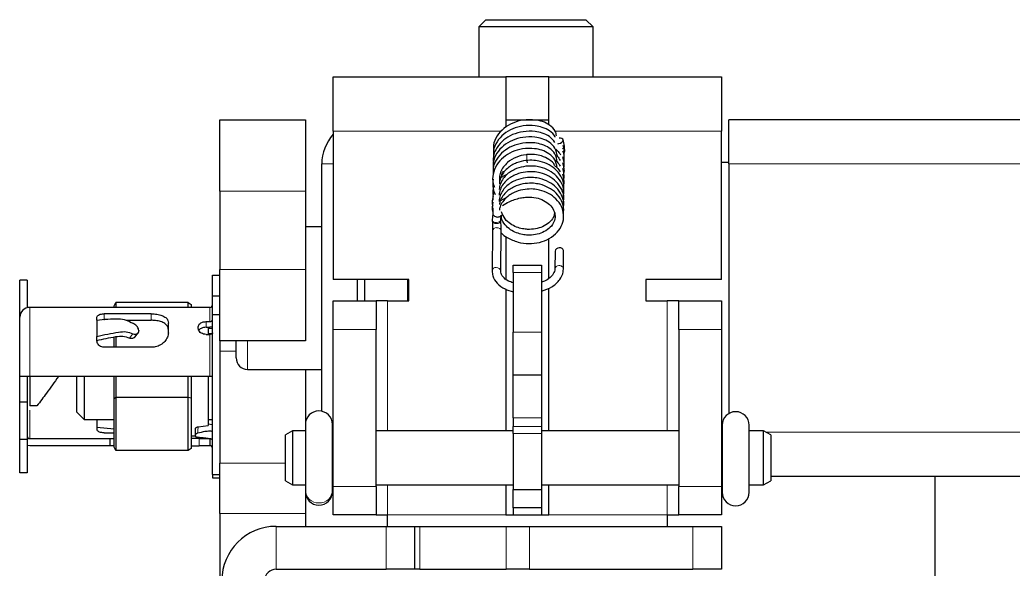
# Model space of a CAD drawing. Header units: millimetres. Extents: x -814 to 1058, y -456 to 1988.
# Drawn here: x -730.1 to -660.5, y -410 to -371.5 of the extents above; entities that cross this region are included whole.
import ezdxf

# ---------------------------------------------------------------- set-up
doc = ezdxf.new("R2010")
doc.units = ezdxf.units.MM

msp = doc.modelspace()

# ---------------------------------------------------------------- linework, layer by layer
at = {"color": 7, "linetype": 'Continuous', "lineweight": 25}
for p, q in [((-697.419, -371.533), (-697.919, -372.033)), ((-697.919, -372.033), (-697.919, -375.533)), ((-693.571, -372.033), (-697.919, -372.033)), ((-697.419, -371.533), (-693.615, -371.533)), ((-693.615, -371.533), (-690.419, -371.533)), ((-689.919, -372.033), (-693.571, -372.033)), ((-689.919, -372.033), (-690.419, -371.533)), ((-689.919, -375.533), (-689.919, -372.033)), ((-708.119, -379.333), (-708.119, -375.533)), ((-708.119, -375.533), (-696.019, -375.533)), ((-696.019, -375.533), (-696.019, -379.052)), ((-693.019, -375.533), (-696.019, -375.533)), ((-693.019, -375.533), (-680.919, -375.533)), ((-693.019, -378.875), (-693.019, -375.533)), ((-680.919, -375.533), (-680.919, -379.333)), ((-716.069, -378.533), (-710.069, -378.533)), ((-716.069, -383.533), (-716.069, -378.533)), ((-710.069, -378.533), (-710.069, -383.533)), ((-696.019, -378.533), (-693.019, -378.533)), ((-680.419, -381.633), (-680.419, -378.533)), ((-51.419, -378.533), (-680.419, -378.533)), ((-708.119, -379.333), (-708.119, -389.733)), ((-680.919, -389.733), (-680.919, -379.333)), ((-691.925, -380.392), (-692.02, -379.922)), ((-691.92, -380.47), (-691.925, -380.392)), ((-708.919, -398.97), (-708.919, -381.633)), ((-680.419, -381.533), (-680.919, -381.533)), ((-680.419, -381.633), (-680.419, -399.132)), ((-696.461, -382.634), (-695.943, -382.353)), ((-696.918, -383.093), (-696.931, -383.77)), ((-716.069, -383.533), (-716.069, -389.033)), ((-710.069, -383.533), (-710.069, -389.033)), ((-696.922, -383.496), (-696.935, -384.177)), ((-696.418, -384.222), (-695.902, -383.937)), ((-696.936, -384.704), (-696.943, -385.107)), ((-696.939, -385.095), (-696.98, -385.571)), ((-696.381, -385.537), (-696.354, -385.23)), ((-708.919, -386.033), (-710.069, -386.033)), ((-696.98, -385.571), (-696.975, -385.649)), ((-696.376, -385.616), (-696.381, -385.537)), ((-696.957, -386.331), (-696.99, -389.12)), ((-696.39, -389.127), (-696.357, -386.338)), ((-696.019, -386.721), (-696.019, -389.708)), ((-693.019, -389.636), (-693.019, -386.873)), ((-692.58, -387.749), (-692.594, -388.989)), ((-691.994, -388.996), (-691.98, -387.756)), ((-695.519, -388.733), (-693.519, -388.733)), ((-695.519, -389.233), (-695.519, -388.733)), ((-693.519, -388.733), (-693.519, -389.233)), ((-716.569, -389.433), (-716.069, -389.433)), ((-716.569, -390.9), (-716.569, -389.433)), ((-716.069, -394.033), (-716.069, -389.033)), ((-710.069, -389.033), (-710.069, -394.033)), ((-695.519, -389.233), (-695.519, -393.418)), ((-693.519, -389.233), (-693.519, -393.418)), ((-692.594, -388.977), (-692.594, -388.989)), ((-729.569, -389.775), (-730.069, -389.775)), ((-730.069, -392.383), (-730.069, -389.775)), ((-729.569, -389.775), (-729.569, -391.712)), ((-702.819, -389.733), (-708.119, -389.733)), ((-706.419, -391.233), (-706.419, -389.733)), ((-705.919, -389.733), (-705.919, -391.233)), ((-702.919, -389.733), (-702.919, -391.233)), ((-702.819, -391.233), (-702.819, -389.733)), ((-680.919, -389.733), (-686.219, -389.733)), ((-686.219, -389.733), (-686.219, -391.233)), ((-716.569, -392.211), (-716.569, -390.9)), ((-716.069, -390.9), (-716.569, -390.9)), ((-696.019, -390.419), (-696.019, -400.333)), ((-693.019, -400.333), (-693.019, -390.335)), ((-723.769, -391.683), (-729.369, -391.683)), ((-716.769, -391.683), (-723.769, -391.683)), ((-723.469, -391.587), (-723.353, -391.34)), ((-723.469, -391.683), (-723.469, -391.587)), ((-723.353, -391.34), (-723.353, -391.683)), ((-718.269, -391.34), (-723.353, -391.34)), ((-718.269, -391.683), (-718.269, -391.34)), ((-718.269, -391.34), (-718.069, -391.483)), ((-718.069, -391.483), (-718.069, -391.683)), ((-708.119, -391.233), (-705.119, -391.233)), ((-708.119, -393.233), (-708.119, -391.233)), ((-705.119, -391.233), (-705.119, -393.233)), ((-704.319, -391.233), (-705.119, -391.233)), ((-704.319, -391.233), (-702.819, -391.233)), ((-686.219, -391.233), (-684.719, -391.233)), ((-683.919, -391.233), (-684.719, -391.233)), ((-683.919, -393.233), (-683.919, -391.233)), ((-683.919, -391.233), (-680.919, -391.233)), ((-680.919, -391.233), (-680.919, -393.233)), ((-730.069, -396.533), (-730.069, -392.383)), ((-724.669, -392.585), (-724.669, -392.372)), ((-720.869, -392.138), (-724.169, -392.138)), ((-716.569, -403.391), (-716.569, -392.211)), ((-716.069, -392.211), (-716.569, -392.211)), ((-724.669, -392.585), (-724.669, -393.716)), ((-722.588, -392.591), (-720.869, -392.591)), ((-719.669, -393.46), (-719.669, -392.781)), ((-717.569, -393.163), (-717.569, -393.045)), ((-717.019, -392.685), (-716.769, -392.685)), ((-717.019, -393.082), (-716.769, -393.082)), ((-716.869, -393.082), (-716.869, -393.581)), ((-724.669, -394.041), (-724.669, -393.716)), ((-723.469, -394.484), (-723.469, -393.754)), ((-723.353, -393.693), (-723.353, -394.484)), ((-722.059, -393.816), (-722.021, -393.769)), ((-722.018, -393.772), (-721.786, -393.478)), ((-721.742, -393.312), (-721.742, -393.341)), ((-717.019, -393.581), (-716.769, -393.581)), ((-716.569, -393.157), (-716.869, -393.2)), ((-716.61, -393.533), (-716.869, -393.533)), ((-708.119, -404.233), (-708.119, -393.233)), ((-705.119, -404.233), (-705.119, -393.233)), ((-695.519, -396.418), (-695.519, -393.418)), ((-693.519, -393.418), (-693.519, -396.418)), ((-683.919, -393.233), (-683.919, -404.233)), ((-680.919, -393.233), (-680.919, -404.233)), ((-720.869, -394.484), (-724.169, -394.484)), ((-710.069, -394.033), (-716.069, -394.033)), ((-716.069, -394.033), (-716.069, -394.746)), ((-714.919, -395.233), (-714.919, -394.033)), ((-716.069, -394.746), (-716.069, -402.604)), ((-729.369, -396.533), (-730.069, -396.533)), ((-730.069, -398.339), (-730.069, -396.533)), ((-729.569, -396.533), (-729.569, -398.339)), ((-727.369, -396.533), (-729.369, -396.533)), ((-716.769, -396.533), (-727.369, -396.533)), ((-726.069, -399.033), (-726.069, -396.533)), ((-725.569, -396.533), (-725.569, -399.533)), ((-723.44, -396.533), (-723.469, -396.562)), ((-723.469, -398.102), (-723.469, -396.562)), ((-723.353, -396.533), (-723.353, -398.002)), ((-718.269, -398.002), (-718.269, -396.533)), ((-716.869, -396.533), (-716.869, -399.956)), ((-716.569, -396.533), (-716.769, -396.533)), ((-714.119, -396.033), (-708.919, -396.033)), ((-710.069, -396.033), (-710.069, -399.838)), ((-695.519, -396.418), (-693.519, -396.418)), ((-695.519, -399.418), (-695.519, -396.418)), ((-693.519, -396.418), (-693.519, -399.418)), ((-718.069, -396.58), (-718.069, -398.06)), ((-729.569, -398.339), (-730.069, -398.339)), ((-730.069, -400.949), (-730.069, -398.339)), ((-729.569, -398.339), (-729.569, -400.949)), ((-728.869, -398.583), (-729.369, -398.583)), ((-723.353, -398.002), (-723.469, -398.102)), ((-723.469, -401.479), (-723.469, -398.102)), ((-723.353, -398.002), (-723.353, -401.726)), ((-718.269, -398.002), (-723.353, -398.002)), ((-718.269, -401.726), (-718.269, -398.002)), ((-718.069, -398.06), (-718.269, -398.002)), ((-718.069, -398.06), (-718.069, -401.584)), ((-726.069, -399.033), (-725.569, -399.533)), ((-725.569, -399.533), (-723.469, -399.533)), ((-724.669, -399.533), (-724.669, -400.074)), ((-717.583, -400.056), (-716.869, -399.956)), ((-716.869, -399.533), (-716.569, -399.533)), ((-716.569, -399.91), (-716.869, -399.867)), ((-710.071, -399.898), (-710.071, -404.49)), ((-708.171, -404.49), (-708.171, -399.898)), ((-695.519, -399.418), (-695.519, -400.035)), ((-695.519, -400.517), (-695.519, -400.035)), ((-693.519, -399.418), (-693.519, -400.035)), ((-693.519, -400.035), (-693.519, -400.517)), ((-680.881, -399.947), (-680.881, -404.647)), ((-678.981, -404.647), (-678.981, -399.947)), ((-724.669, -400.074), (-724.669, -400.238)), ((-724.669, -400.074), (-723.469, -400.193)), ((-724.169, -400.476), (-723.469, -400.476)), ((-718.069, -400.683), (-717.769, -400.683)), ((-717.769, -400.696), (-717.769, -400.621)), ((-710.969, -400.333), (-711.469, -400.622)), ((-711.469, -403.845), (-711.469, -400.622)), ((-710.071, -400.333), (-710.969, -400.333)), ((-710.969, -400.333), (-710.969, -404.133)), ((-708.119, -400.333), (-708.171, -400.333)), ((-695.519, -400.333), (-705.119, -400.333)), ((-695.519, -400.517), (-695.519, -404.459)), ((-683.919, -400.333), (-693.519, -400.333)), ((-693.519, -400.517), (-693.519, -404.459)), ((-680.881, -400.333), (-680.919, -400.333)), ((-677.969, -400.333), (-678.981, -400.333)), ((-677.469, -400.622), (-677.969, -400.333)), ((-677.969, -402.233), (-677.969, -400.333)), ((-677.469, -400.622), (-677.469, -402.233)), ((-730.069, -403.291), (-730.069, -400.949)), ((-729.569, -400.949), (-730.069, -400.949)), ((-729.569, -400.949), (-729.569, -403.291)), ((-729.369, -400.883), (-723.769, -400.883)), ((-723.769, -401.383), (-729.369, -401.383)), ((-723.769, -400.883), (-723.769, -401.383)), ((-723.769, -400.883), (-723.469, -400.883)), ((-723.469, -401.383), (-723.769, -401.383)), ((-717.519, -400.883), (-718.069, -400.883)), ((-718.069, -401.383), (-717.519, -401.383)), ((-717.519, -400.883), (-716.769, -400.883)), ((-716.769, -401.383), (-717.519, -401.383)), ((-716.769, -400.883), (-716.769, -401.383)), ((-723.353, -401.726), (-723.469, -401.479)), ((-718.269, -401.726), (-723.353, -401.726)), ((-718.069, -401.584), (-718.269, -401.726)), ((-716.069, -406.139), (-716.069, -402.604)), ((-677.969, -404.133), (-677.969, -402.233)), ((-677.469, -402.233), (-677.469, -403.845)), ((-729.569, -403.291), (-730.069, -403.291)), ((-716.569, -403.391), (-716.069, -403.391)), ((-716.569, -403.391), (-716.569, -403.633)), ((-54.269, -403.533), (-677.469, -403.533)), ((-665.969, -403.533), (-665.969, -416.933)), ((-716.569, -403.633), (-716.069, -403.633)), ((-711.469, -403.845), (-710.969, -404.133)), ((-710.969, -404.133), (-710.071, -404.133)), ((-708.171, -404.133), (-708.119, -404.133)), ((-705.119, -404.133), (-695.519, -404.133)), ((-696.019, -404.133), (-696.019, -406.233)), ((-693.519, -404.133), (-683.919, -404.133)), ((-693.019, -406.233), (-693.019, -404.133)), ((-680.919, -404.133), (-680.881, -404.133)), ((-678.981, -404.133), (-677.969, -404.133)), ((-677.969, -404.133), (-677.469, -403.845)), ((-710.071, -404.49), (-710.071, -404.598)), ((-710.069, -404.659), (-710.069, -406.139)), ((-708.171, -404.598), (-708.171, -404.49)), ((-708.119, -406.233), (-708.119, -404.233)), ((-705.119, -404.233), (-705.119, -406.233)), ((-695.519, -404.459), (-693.519, -404.459)), ((-695.519, -405.733), (-695.519, -404.459)), ((-693.519, -404.459), (-693.519, -405.733)), ((-683.919, -406.233), (-683.919, -404.233)), ((-680.919, -404.233), (-680.919, -406.233)), ((-716.069, -406.139), (-716.069, -410.757)), ((-710.069, -406.139), (-710.069, -407.033)), ((-705.119, -406.233), (-708.119, -406.233)), ((-705.119, -406.233), (-704.319, -406.233)), ((-704.319, -407.033), (-704.319, -406.233)), ((-696.019, -406.233), (-695.519, -406.233)), ((-693.519, -405.733), (-695.519, -405.733)), ((-695.519, -405.733), (-695.519, -406.233)), ((-695.519, -406.233), (-693.519, -406.233)), ((-693.519, -405.733), (-693.519, -406.233)), ((-693.519, -406.233), (-693.019, -406.233)), ((-684.719, -406.233), (-684.719, -407.033)), ((-684.719, -406.233), (-683.919, -406.233)), ((-680.919, -406.233), (-683.919, -406.233)), ((-712.119, -407.033), (-704.419, -407.033)), ((-704.419, -407.033), (-702.419, -407.033)), ((-702.419, -407.033), (-702.419, -410.033)), ((-702.419, -407.033), (-702.057, -407.033)), ((-702.057, -407.033), (-696.016, -407.033)), ((-696.016, -407.033), (-694.378, -407.033)), ((-694.378, -407.033), (-682.919, -407.033)), ((-682.919, -407.033), (-680.919, -407.033)), ((-680.919, -407.033), (-680.919, -410.033)), ((-712.119, -410.033), (-704.419, -410.033)), ((-702.419, -410.033), (-704.419, -410.033)), ((-702.057, -410.033), (-702.419, -410.033)), ((-702.057, -410.033), (-696.016, -410.033)), ((-694.378, -410.033), (-696.016, -410.033)), ((-694.378, -410.033), (-682.919, -410.033)), ((-680.919, -410.033), (-682.919, -410.033))]:
    msp.add_line(p, q, dxfattribs=at)
at = {"color": 8, "linetype": 'Continuous', "lineweight": 18}
for p, q in [((-696.332, -379.333), (-708.119, -379.333)), ((-680.919, -379.333), (-692.569, -379.333)), ((-708.119, -381.633), (-708.919, -381.633)), ((-51.419, -381.633), (-680.419, -381.633)), ((-710.069, -383.533), (-716.069, -383.533)), ((-716.069, -389.033), (-710.069, -389.033)), ((-693.519, -389.233), (-695.519, -389.233)), ((-729.369, -391.683), (-729.369, -396.533)), ((-716.769, -392.685), (-716.769, -391.683)), ((-704.319, -400.333), (-704.319, -391.233)), ((-684.719, -391.233), (-684.719, -400.333)), ((-724.169, -392.138), (-724.169, -392.591)), ((-720.869, -392.591), (-720.869, -392.138)), ((-717.019, -392.685), (-717.019, -393.082)), ((-716.769, -396.533), (-716.769, -393.581)), ((-705.119, -393.233), (-708.119, -393.233)), ((-695.519, -393.418), (-693.519, -393.418)), ((-680.919, -393.233), (-683.919, -393.233)), ((-714.119, -394.033), (-714.119, -396.033)), ((-714.919, -394.746), (-716.069, -394.746)), ((-729.369, -398.893), (-729.369, -400.883)), ((-693.519, -399.418), (-695.519, -399.418)), ((-695.519, -400.035), (-693.519, -400.035)), ((-693.519, -400.517), (-695.519, -400.517)), ((-53.942, -400.433), (-677.796, -400.433)), ((-717.519, -401.383), (-717.519, -400.883)), ((-716.069, -402.604), (-711.469, -402.604)), ((-704.319, -406.233), (-704.319, -404.133)), ((-684.719, -404.133), (-684.719, -406.233)), ((-708.119, -404.233), (-705.119, -404.233)), ((-683.919, -404.233), (-680.919, -404.233)), ((-710.069, -406.139), (-716.069, -406.139)), ((-696.019, -406.233), (-704.319, -406.233)), ((-684.719, -406.233), (-693.019, -406.233)), ((-712.119, -410.033), (-712.119, -407.033)), ((-704.419, -410.033), (-704.419, -407.033)), ((-702.057, -407.033), (-702.057, -410.033)), ((-696.016, -410.033), (-696.016, -407.033)), ((-694.378, -407.033), (-694.378, -410.033)), ((-682.919, -410.033), (-682.919, -407.033))]:
    msp.add_line(p, q, dxfattribs=at)
at = {"color": 7, "linetype": 'Continuous', "lineweight": 25, "flags": 128}
for points in [[(-692.393, -380.215), (-692.305, -380.208), (-692.195, -380.17), (-692.1, -380.11), (-692.037, -380.036), (-692.014, -379.96), (-692.035, -379.894), (-692.097, -379.847), (-692.191, -379.827), (-692.301, -379.836), (-692.301, -379.836)], [(-716.569, -393.059), (-716.632, -393.071), (-716.769, -393.082)], [(-716.569, -393.459), (-716.573, -393.483), (-716.584, -393.506), (-716.603, -393.527), (-716.627, -393.545), (-716.658, -393.56), (-716.692, -393.571), (-716.73, -393.578), (-716.769, -393.581)], [(-729.369, -401.383), (-729.505, -401.37), (-729.569, -401.354)]]:
    msp.add_lwpolyline(points, dxfattribs=at)
at = {"color": 8, "linetype": 'Continuous', "lineweight": 18, "flags": 128}
for points in [[(-696.98, -385.571), (-696.958, -385.633), (-696.894, -385.692), (-696.797, -385.729), (-696.682, -385.74)], [(-696.975, -385.649), (-696.953, -385.712), (-696.889, -385.77), (-696.792, -385.807), (-696.678, -385.818)], [(-696.682, -385.74), (-696.567, -385.722), (-696.47, -385.679), (-696.404, -385.617), (-696.38, -385.545), (-696.38, -385.538)], [(-696.678, -385.818), (-696.563, -385.801), (-696.465, -385.757), (-696.4, -385.695), (-696.376, -385.623), (-696.376, -385.616)], [(-696.671, -386.099), (-696.555, -386.113), (-696.455, -386.162), (-696.386, -386.236), (-696.358, -386.325), (-696.357, -386.338)], [(-696.703, -388.888), (-696.587, -388.903), (-696.487, -388.951), (-696.418, -389.025), (-696.39, -389.115), (-696.39, -389.125)]]:
    msp.add_lwpolyline(points, dxfattribs=at)
at = {"color": 7, "linetype": 'Continuous', "lineweight": 25}
for centre, radius, start, end in [((-705.819, -381.633), 3.1, 137.89655, 180), ((-693.512, -381.374), 1.046, 179.97298, 189.73536), ((-692.314, -387.785), 0.269, 85.56913, 172.30264), ((-692.251, -387.787), 0.273, 6.61508, 98.74019), ((-729.369, -392.383), 0.7, 90, 180), ((-716.769, -391.483), 0.2, 270, 0), ((-716.75, -392.503), 0.183, 264.18756, 352.66613), ((-714.119, -395.233), 0.8, 180, 270), ((-709.121, -399.898), 0.95, 0, 180), ((-679.931, -399.947), 0.95, 0, 180), ((-716.668, -399.614), 0.0996, 3.92792, 54.46683), ((-729.369, -400.683), 0.2, 180, 270), ((-716.769, -401.583), 0.2, 0, 90), ((-709.121, -404.598), 0.95, 180, 0), ((-679.931, -404.647), 0.95, 180, 0), ((-712.119, -410.833), 3.8, 90, 180), ((-712.119, -410.833), 0.8, 90, 180)]:
    msp.add_arc(centre, radius, start, end, dxfattribs=at)
at = {"color": 8, "linetype": 'Continuous', "lineweight": 18}
for centre, radius, start, end in [((-692.118, -380.377), 0.194, 281.16678, 355.78028), ((-692.067, -380.473), 0.147, 305.37952, 0.99151), ((-688.769, -381.068), 5.797, 179.23853, 183.01816), ((-696.691, -386.367), 0.269, 85.56913, 172.30264), ((-696.724, -389.156), 0.269, 85.57069, 172.28471), ((-692.327, -389.028), 0.272, 85.84851, 169.10635), ((-692.266, -389.027), 0.273, 6.62516, 98.73922), ((-709.142, -404.468), 0.929, 181.38421, 271.32035), ((-709.099, -404.468), 0.929, 268.67965, 358.61579)]:
    msp.add_arc(centre, radius, start, end, dxfattribs=at)
at = {"color": 7, "linetype": 'Continuous', "lineweight": 25}
for points, knots in [([(-692.473, -379.651), (-692.497, -379.541), (-692.562, -379.248), (-692.925, -378.906), (-693.424, -378.656), (-694.055, -378.518), (-694.786, -378.527), (-695.55, -378.74), (-696.193, -379.121), (-696.668, -379.656), (-696.923, -380.212), (-696.901, -380.572), (-696.893, -380.705)], [0, 0, 0, 0, 0.063333, 0.16851, 0.262688, 0.342003, 0.46736, 0.58109, 0.694609, 0.810179, 0.930447, 1, 1, 1, 1]), ([(-692.57, -379.754), (-692.572, -379.747), (-692.627, -379.561), (-692.943, -379.311), (-693.431, -379.057), (-694.066, -378.921), (-694.796, -378.931), (-695.559, -379.145), (-696.202, -379.527), (-696.673, -380.063), (-696.922, -380.593), (-696.903, -380.927), (-696.898, -381.033)], [0, 0, 0, 0, 0.004993, 0.1184, 0.219918, 0.305422, 0.440621, 0.56324, 0.685592, 0.810243, 0.939925, 1, 1, 1, 1]), ([(-692.418, -381.087), (-692.458, -380.893), (-692.535, -380.515), (-692.947, -380.106), (-693.452, -379.861), (-694.084, -379.725), (-694.816, -379.738), (-695.578, -379.955), (-696.218, -380.339), (-696.689, -380.876), (-696.939, -381.431), (-696.915, -381.789), (-696.907, -381.919)], [0, 0, 0, 0, 0.105289, 0.205903, 0.295917, 0.37175, 0.491758, 0.600525, 0.708989, 0.819647, 0.934706, 1, 1, 1, 1]), ([(-692.588, -380.127), (-692.705, -379.98), (-692.928, -379.699), (-693.446, -379.46), (-694.073, -379.322), (-694.806, -379.335), (-695.568, -379.55), (-696.21, -379.933), (-696.682, -380.469), (-696.934, -381.025), (-696.911, -381.383), (-696.902, -381.514)], [0, 0, 0, 0, 0.1114142, 0.2121128, 0.2969363, 0.4311161, 0.5527693, 0.6741203, 0.797839, 0.9265139, 1, 1, 1, 1]), ([(-692.427, -381.892), (-692.469, -381.697), (-692.549, -381.317), (-692.964, -380.907), (-693.471, -380.664), (-694.103, -380.53), (-694.835, -380.546), (-695.597, -380.765), (-696.232, -381.15), (-696.712, -381.69), (-696.954, -382.334), (-696.983, -382.891), (-696.849, -383.183), (-696.812, -383.264)], [0, 0, 0, 0, 0.097442, 0.1894846, 0.271783, 0.341134, 0.4509722, 0.5504561, 0.6495996, 0.7508968, 0.8561583, 0.9597496, 1, 1, 1, 1]), ([(-692.423, -381.49), (-692.463, -381.295), (-692.542, -380.916), (-692.955, -380.507), (-693.462, -380.262), (-694.094, -380.127), (-694.826, -380.142), (-695.587, -380.36), (-696.227, -380.745), (-696.696, -381.283), (-696.945, -381.837), (-696.92, -382.194), (-696.911, -382.323)], [0, 0, 0, 0, 0.105884, 0.20648, 0.296453, 0.37226, 0.492276, 0.601015, 0.709415, 0.82009, 0.935131, 1, 1, 1, 1]), ([(-691.945, -381.033), (-691.936, -380.93), (-691.915, -380.697), (-691.983, -380.466), (-692.021, -380.338)], [0, 0, 0, 0, 0.443375, 1, 1, 1, 1]), ([(-691.909, -380.612), (-691.909, -380.612), (-691.909, -380.611), (-691.911, -380.591), (-691.915, -380.546), (-691.918, -380.495), (-691.92, -380.47)], [0, 0, 0, 0, 0.09133, 0.306343, 0.65458, 1, 1, 1, 1]), ([(-694.566, -380.989), (-694.582, -380.99), (-694.82, -381.007), (-695.305, -381.137), (-695.851, -381.449), (-696.214, -381.841), (-696.411, -382.207), (-696.494, -382.595), (-696.476, -382.82), (-696.467, -382.933)], [0, 0, 0, 0, 0.015165, 0.21726, 0.450342, 0.58255, 0.720623, 0.859229, 1, 1, 1, 1]), ([(-692.606, -381.754), (-692.609, -381.746), (-692.666, -381.561), (-692.985, -381.313), (-693.477, -381.067), (-694.019, -380.943), (-694.38, -380.964), (-694.563, -380.974)], [0, 0, 0, 0, 0.01249, 0.301593, 0.560015, 0.777814, 1, 1, 1, 1]), ([(-692.524, -380.607), (-692.492, -380.634), (-692.356, -380.747), (-692.271, -380.883), (-692.207, -380.986)], [0, 0, 0, 0, 0.239594, 1, 1, 1, 1]), ([(-692.501, -381.033), (-692.479, -381.052), (-692.353, -381.157), (-692.275, -381.284), (-692.211, -381.389)], [0, 0, 0, 0, 0.174816, 1, 1, 1, 1]), ([(-691.955, -381.899), (-691.944, -381.773), (-691.921, -381.52), (-691.994, -381.27), (-692.03, -381.144)], [0, 0, 0, 0, 0.497485, 1, 1, 1, 1]), ([(-691.951, -381.496), (-691.939, -381.371), (-691.916, -381.118), (-691.989, -380.868), (-692.025, -380.741)], [0, 0, 0, 0, 0.492215, 1, 1, 1, 1]), ([(-691.938, -380.822), (-691.933, -380.814), (-691.919, -380.79), (-691.908, -380.753), (-691.901, -380.72), (-691.897, -380.689), (-691.894, -380.66), (-691.894, -380.63), (-691.894, -380.615)], [0, 0, 0, 0, 0.0974178, 0.2586614, 0.3843062, 0.5179778, 0.7671534, 1, 1, 1, 1]), ([(-692.004, -383.89), (-691.985, -383.81), (-691.92, -383.52), (-692.074, -383.018), (-692.443, -382.479), (-692.984, -382.077), (-693.544, -381.854), (-694.099, -381.765), (-694.666, -381.782), (-695.325, -381.941), (-695.869, -382.26), (-696.231, -382.653), (-696.421, -383.017), (-696.493, -383.292), (-696.488, -383.414), (-696.487, -383.422)], [0, 0, 0, 0, 0.042773, 0.154687, 0.264374, 0.363222, 0.46079, 0.525858, 0.60643, 0.699498, 0.806987, 0.867935, 0.931565, 0.995417, 1, 1, 1, 1]), ([(-691.999, -383.489), (-691.981, -383.409), (-691.915, -383.121), (-692.068, -382.618), (-692.435, -382.079), (-692.975, -381.677), (-693.535, -381.453), (-694.089, -381.362), (-694.656, -381.379), (-695.315, -381.537), (-695.86, -381.855), (-696.223, -382.248), (-696.414, -382.611), (-696.486, -382.887), (-696.482, -383.011), (-696.481, -383.021)], [0, 0, 0, 0, 0.0423085, 0.1541496, 0.2638005, 0.3626205, 0.4601099, 0.525142, 0.6056854, 0.6987441, 0.8061459, 0.8670556, 0.9306563, 0.9944906, 1, 1, 1, 1]), ([(-692.641, -381.318), (-692.572, -381.373), (-692.394, -381.516), (-692.283, -381.687), (-692.216, -381.792)], [0, 0, 0, 0, 0.391046, 1, 1, 1, 1]), ([(-692.606, -381.754), (-692.552, -381.798), (-692.389, -381.93), (-692.288, -382.089), (-692.221, -382.195)], [0, 0, 0, 0, 0.334031, 1, 1, 1, 1]), ([(-691.964, -382.702), (-691.964, -382.702), (-691.916, -382.58), (-691.947, -382.32), (-692.009, -382.072), (-692.039, -381.95)], [0, 0, 0, 0, 0.0025156, 0.5064234, 1, 1, 1, 1]), ([(-691.959, -382.302), (-691.959, -382.302), (-691.912, -382.181), (-691.942, -381.919), (-692.004, -381.671), (-692.035, -381.547)], [0, 0, 0, 0, 0.000172, 0.502667, 1, 1, 1, 1]), ([(-692.013, -384.693), (-691.995, -384.612), (-691.93, -384.32), (-692.087, -383.816), (-692.459, -383.278), (-693.001, -382.879), (-693.563, -382.657), (-694.118, -382.57), (-694.685, -382.589), (-695.344, -382.75), (-695.886, -383.07), (-696.247, -383.465), (-696.436, -383.83), (-696.508, -384.116), (-696.5, -384.247), (-696.498, -384.266)], [0, 0, 0, 0, 0.043364, 0.154562, 0.263475, 0.361617, 0.458588, 0.523228, 0.603234, 0.695603, 0.802439, 0.862993, 0.926189, 0.989583, 1, 1, 1, 1]), ([(-692.008, -384.292), (-691.99, -384.211), (-691.925, -383.92), (-692.081, -383.417), (-692.451, -382.879), (-692.992, -382.478), (-693.554, -382.256), (-694.109, -382.167), (-694.676, -382.185), (-695.334, -382.346), (-695.877, -382.665), (-696.239, -383.059), (-696.428, -383.423), (-696.5, -383.696), (-696.494, -383.817), (-696.494, -383.823)], [0, 0, 0, 0, 0.043237, 0.1552257, 0.2649495, 0.3638258, 0.4614723, 0.5265782, 0.6071782, 0.7002566, 0.8078339, 0.8688208, 0.9324793, 0.9963487, 1, 1, 1, 1]), ([(-696.311, -382.466), (-696.31, -382.411), (-696.307, -382.289), (-696.235, -382.181), (-696.196, -382.122)], [0, 0, 0, 0, 0.4526089, 1, 1, 1, 1]), ([(-691.982, -383.138), (-691.977, -383.125), (-691.923, -382.992), (-691.95, -382.72), (-692.013, -382.474), (-692.044, -382.353)], [0, 0, 0, 0, 0.051584, 0.533192, 1, 1, 1, 1]), ([(-696.913, -382.69), (-696.944, -382.917), (-696.993, -383.287), (-696.838, -383.635), (-696.778, -383.77)], [0, 0, 0, 0, 0.612736, 1, 1, 1, 1]), ([(-692.017, -385.095), (-691.999, -385.012), (-691.935, -384.72), (-692.093, -384.215), (-692.466, -383.678), (-693.01, -383.279), (-693.572, -383.059), (-694.128, -382.972), (-694.695, -382.992), (-695.353, -383.155), (-695.897, -383.476), (-696.252, -383.87), (-696.433, -384.195), (-696.466, -384.4), (-696.479, -384.481)], [0, 0, 0, 0, 0.0452904, 0.1602802, 0.2728707, 0.3743237, 0.4746163, 0.5414546, 0.6241635, 0.7196306, 0.8301284, 0.8927465, 0.9580841, 1, 1, 1, 1]), ([(-696.927, -383.898), (-696.974, -384.132), (-697.021, -384.367), (-696.937, -384.588), (-696.937, -384.591)], [0, 0, 0, 0, 0.989365, 1, 1, 1, 1]), ([(-696.359, -386.453), (-696.354, -386.459), (-696.248, -386.593), (-695.861, -386.846), (-695.218, -387.138), (-694.42, -387.244), (-693.658, -387.158), (-692.958, -386.884), (-692.394, -386.441), (-692.042, -385.868), (-691.938, -385.236), (-692.09, -384.615), (-692.476, -384.078), (-693.018, -383.68), (-693.582, -383.461), (-694.138, -383.375), (-694.705, -383.396), (-695.362, -383.559), (-695.906, -383.882), (-696.259, -384.276), (-696.438, -384.596), (-696.47, -384.795), (-696.482, -384.869)], [0, 0, 0, 0, 0.002052, 0.044802, 0.111657, 0.171853, 0.231635, 0.292253, 0.355355, 0.417763, 0.478389, 0.541427, 0.60313, 0.658728, 0.713717, 0.750355, 0.795682, 0.847989, 0.908576, 0.942903, 0.978714, 1, 1, 1, 1]), ([(-696.255, -384.534), (-696.107, -384.446), (-695.736, -384.227), (-695.197, -384.04), (-694.682, -383.967), (-694.257, -383.949), (-693.762, -384.02), (-693.244, -384.237), (-692.844, -384.563), (-692.606, -384.961), (-692.553, -385.386), (-692.681, -385.803), (-692.984, -386.172), (-693.428, -386.446), (-693.951, -386.604), (-694.44, -386.635), (-694.889, -386.582), (-695.303, -386.464), (-695.735, -386.242), (-696.114, -385.889), (-696.347, -385.518), (-696.34, -385.277), (-696.339, -385.215)], [0, 0, 0, 0, 0.055596, 0.140078, 0.172952, 0.200821, 0.255696, 0.31011, 0.365013, 0.421726, 0.477431, 0.531435, 0.587776, 0.643286, 0.693678, 0.74371, 0.77672, 0.816999, 0.86302, 0.916065, 0.978165, 1, 1, 1, 1]), ([(-696.932, -384.301), (-696.979, -384.536), (-697.026, -384.773), (-696.942, -384.995), (-696.941, -384.997)], [0, 0, 0, 0, 0.991326, 1, 1, 1, 1]), ([(-696.934, -385.096), (-696.937, -385.104), (-696.949, -385.134), (-696.925, -385.195), (-696.863, -385.266), (-696.764, -385.323), (-696.687, -385.34), (-696.648, -385.348)], [0, 0, 0, 0, 0.077645, 0.308234, 0.538823, 0.769411, 1, 1, 1, 1]), ([(-696.648, -385.348), (-696.61, -385.351), (-696.532, -385.357), (-696.435, -385.328), (-696.369, -385.281), (-696.36, -385.238), (-696.356, -385.219)], [0, 0, 0, 0, 0.262864, 0.525728, 0.788592, 1, 1, 1, 1]), ([(-692.618, -385.114), (-692.64, -385.207), (-692.696, -385.442), (-692.986, -385.771), (-693.426, -386.045), (-693.95, -386.201), (-694.439, -386.232), (-694.888, -386.178), (-695.303, -386.06), (-695.73, -385.837), (-696.13, -385.485), (-696.26, -385.167), (-696.33, -384.995)], [0, 0, 0, 0, 0.076825, 0.193273, 0.307965, 0.41208, 0.515503, 0.583722, 0.666946, 0.762009, 0.871666, 1, 1, 1, 1]), ([(-696.975, -385.649), (-696.973, -385.701), (-696.967, -385.804), (-696.961, -385.991), (-696.958, -386.163), (-696.957, -386.274), (-696.957, -386.32), (-696.957, -386.331)], [0, 0, 0, 0, 0.24166, 0.475271, 0.711669, 0.92868, 1, 1, 1, 1]), ([(-696.357, -386.338), (-696.357, -386.291), (-696.357, -386.193), (-696.361, -385.996), (-696.367, -385.789), (-696.373, -385.674), (-696.376, -385.616)], [0, 0, 0, 0, 0.2430859, 0.5007815, 0.7483067, 1, 1, 1, 1]), ([(-696.99, -389.12), (-696.98, -389.241), (-696.954, -389.554), (-696.659, -390.015), (-696.163, -390.405), (-695.715, -390.533), (-695.519, -390.588)], [0, 0, 0, 0, 0.178356, 0.465165, 0.765567, 1, 1, 1, 1]), ([(-695.519, -389.962), (-695.634, -389.926), (-695.947, -389.826), (-696.259, -389.543), (-696.382, -389.298), (-696.388, -389.161), (-696.39, -389.127)], [0, 0, 0, 0, 0.20072, 0.544447, 0.889913, 1, 1, 1, 1]), ([(-692.594, -388.989), (-692.6, -389.047), (-692.616, -389.213), (-692.811, -389.506), (-693.147, -389.783), (-693.432, -389.878), (-693.519, -389.907)], [0, 0, 0, 0, 0.186073, 0.531266, 0.856526, 1, 1, 1, 1]), ([(-693.519, -390.554), (-693.271, -390.462), (-692.751, -390.267), (-692.231, -389.779), (-692.015, -389.32), (-691.998, -389.061), (-691.994, -388.996)], [0, 0, 0, 0, 0.296749, 0.621112, 0.904633, 1, 1, 1, 1]), ([(-724.669, -392.372), (-724.663, -392.344), (-724.652, -392.287), (-724.567, -392.217), (-724.44, -392.167), (-724.3, -392.141), (-724.206, -392.139), (-724.169, -392.138)], [0, 0, 0, 0, 0.214373, 0.428779, 0.642592, 0.856666, 1, 1, 1, 1]), ([(-720.869, -392.138), (-720.734, -392.143), (-720.464, -392.154), (-720.105, -392.245), (-719.835, -392.394), (-719.69, -392.581), (-719.675, -392.723), (-719.669, -392.781)], [0, 0, 0, 0, 0.213238, 0.42649, 0.63916, 0.849598, 1, 1, 1, 1]), ([(-724.669, -392.585), (-724.17, -392.522), (-723.499, -392.437), (-722.605, -392.542), (-722.3, -392.714), (-722.145, -392.802)], [0, 0, 0, 0, 0.587693, 0.790818, 1, 1, 1, 1]), ([(-721.742, -393.312), (-721.746, -393.27), (-721.756, -393.187), (-721.831, -393.052), (-721.942, -392.928), (-722.055, -392.846), (-722.124, -392.812), (-722.145, -392.802)], [0, 0, 0, 0, 0.225883, 0.451767, 0.67765, 0.903524, 1, 1, 1, 1]), ([(-719.669, -393.251), (-719.681, -393.165), (-719.705, -392.994), (-719.904, -392.8), (-720.2, -392.668), (-720.539, -392.601), (-720.77, -392.594), (-720.869, -392.591)], [0, 0, 0, 0, 0.212376, 0.424979, 0.633479, 0.843609, 1, 1, 1, 1]), ([(-717.569, -393.045), (-717.563, -393.003), (-717.551, -392.918), (-717.457, -392.811), (-717.318, -392.732), (-717.163, -392.691), (-717.06, -392.687), (-717.019, -392.685)], [0, 0, 0, 0, 0.214305, 0.42865, 0.642279, 0.856223, 1, 1, 1, 1]), ([(-717.019, -393.082), (-717.081, -393.086), (-717.205, -393.093), (-717.367, -393.152), (-717.481, -393.226), (-717.513, -393.287), (-717.524, -393.309)], [0, 0, 0, 0, 0.28124, 0.562484, 0.843527, 1, 1, 1, 1]), ([(-724.669, -393.716), (-724.17, -393.608), (-723.499, -393.463), (-722.605, -393.352), (-722.3, -393.473), (-722.145, -393.535)], [0, 0, 0, 0, 0.587693, 0.790818, 1, 1, 1, 1]), ([(-724.669, -394.007), (-724.24, -393.909), (-723.648, -393.775), (-722.834, -393.661), (-722.543, -393.781), (-722.395, -393.842)], [0, 0, 0, 0, 0.56666, 0.780905, 1, 1, 1, 1]), ([(-722.145, -393.535), (-722.096, -393.547), (-721.999, -393.571), (-721.874, -393.551), (-721.784, -393.491), (-721.746, -393.412), (-721.743, -393.357), (-721.742, -393.341)], [0, 0, 0, 0, 0.225867, 0.451734, 0.677598, 0.903479, 1, 1, 1, 1]), ([(-719.669, -393.46), (-719.681, -393.566), (-719.706, -393.779), (-719.906, -394.085), (-720.204, -394.325), (-720.542, -394.462), (-720.772, -394.477), (-720.869, -394.484)], [0, 0, 0, 0, 0.212833, 0.42585, 0.635542, 0.846587, 1, 1, 1, 1]), ([(-717.019, -393.581), (-717.081, -393.576), (-717.204, -393.566), (-717.369, -393.492), (-717.493, -393.384), (-717.559, -393.268), (-717.566, -393.193), (-717.569, -393.163)], [0, 0, 0, 0, 0.214393, 0.428789, 0.643061, 0.856854, 1, 1, 1, 1]), ([(-724.169, -394.484), (-724.225, -394.478), (-724.337, -394.468), (-724.487, -394.391), (-724.6, -394.278), (-724.66, -394.154), (-724.666, -394.073), (-724.669, -394.041)], [0, 0, 0, 0, 0.214445, 0.428893, 0.643239, 0.857188, 1, 1, 1, 1]), ([(-722.059, -393.816), (-722.066, -393.821), (-722.101, -393.847), (-722.186, -393.874), (-722.3, -393.87), (-722.372, -393.849), (-722.395, -393.842)], [0, 0, 0, 0, 0.088696, 0.457739, 0.826694, 1, 1, 1, 1]), ([(-729.369, -396.533), (-729.369, -396.928), (-729.369, -397.632), (-729.369, -398.292), (-729.369, -398.583)], [0, 0, 0, 0, 0.559866, 1, 1, 1, 1]), ([(-727.369, -396.533), (-727.649, -396.928), (-728.149, -397.632), (-728.649, -398.292), (-728.869, -398.583)], [0, 0, 0, 0, 0.559911, 1, 1, 1, 1]), ([(-717.692, -400.088), (-717.679, -400.082), (-717.647, -400.068), (-717.607, -400.061), (-717.583, -400.056)], [0, 0, 0, 0, 0.40435, 1, 1, 1, 1]), ([(-724.169, -400.476), (-724.225, -400.473), (-724.337, -400.469), (-724.487, -400.432), (-724.6, -400.374), (-724.66, -400.306), (-724.666, -400.258), (-724.669, -400.238)], [0, 0, 0, 0, 0.2143846, 0.4287723, 0.6430331, 0.8568019, 1, 1, 1, 1]), ([(-717.769, -400.189), (-717.766, -400.176), (-717.761, -400.15), (-717.728, -400.114), (-717.701, -400.094), (-717.692, -400.088)], [0, 0, 0, 0, 0.4045915, 0.8091756, 1, 1, 1, 1]), ([(-717.769, -400.621), (-717.769, -400.594), (-717.769, -400.523), (-717.769, -400.409), (-717.769, -400.292), (-717.769, -400.219), (-717.769, -400.189)], [0, 0, 0, 0, 0.190015, 0.497902, 0.793065, 1, 1, 1, 1]), ([(-717.611, -400.502), (-717.635, -400.509), (-717.684, -400.524), (-717.737, -400.558), (-717.765, -400.592), (-717.768, -400.613), (-717.769, -400.621)], [0, 0, 0, 0, 0.266331, 0.548449, 0.829136, 1, 1, 1, 1]), ([(-717.769, -400.696), (-717.766, -400.708), (-717.761, -400.734), (-717.721, -400.765), (-717.667, -400.785), (-717.626, -400.791), (-717.611, -400.794)], [0, 0, 0, 0, 0.266311, 0.549123, 0.829777, 1, 1, 1, 1]), ([(-716.569, -400.511), (-716.57, -400.493), (-716.572, -400.457), (-716.589, -400.409), (-716.627, -400.364), (-716.703, -400.362), (-716.864, -400.365), (-717.177, -400.398), (-717.446, -400.463), (-717.611, -400.502)], [0, 0, 0, 0, 0.052051, 0.100621, 0.143629, 0.208426, 0.277664, 0.558659, 1, 1, 1, 1]), ([(-716.876, -400.883), (-716.955, -400.873), (-717.206, -400.842), (-717.446, -400.813), (-717.611, -400.794)], [0, 0, 0, 0, 0.313457, 1, 1, 1, 1]), ([(-716.569, -401.071), (-716.57, -401.052), (-716.572, -401.016), (-716.589, -400.966), (-716.626, -400.917), (-716.696, -400.906), (-716.744, -400.9), (-716.769, -400.897)], [0, 0, 0, 0, 0.195302, 0.377541, 0.538909, 0.761383, 1, 1, 1, 1])]:
    msp.add_open_spline(points, degree=3, knots=knots, dxfattribs=at)
at = {"color": 8, "linetype": 'Continuous', "lineweight": 18}
for points, knots in [([(-722.395, -393.842), (-722.375, -393.817), (-722.333, -393.766), (-722.265, -393.683), (-722.203, -393.606), (-722.161, -393.555), (-722.145, -393.535)], [0, 0, 0, 0, 0.246022, 0.497638, 0.810556, 1, 1, 1, 1]), ([(-717.583, -400.056), (-717.585, -400.091), (-717.588, -400.167), (-717.595, -400.288), (-717.603, -400.402), (-717.609, -400.474), (-717.611, -400.502), (-717.611, -400.502)], [0, 0, 0, 0, 0.23003, 0.514952, 0.811013, 0.999883, 1, 1, 1, 1])]:
    msp.add_open_spline(points, degree=3, knots=knots, dxfattribs=at)

doc.saveas('drawing.dxf')
